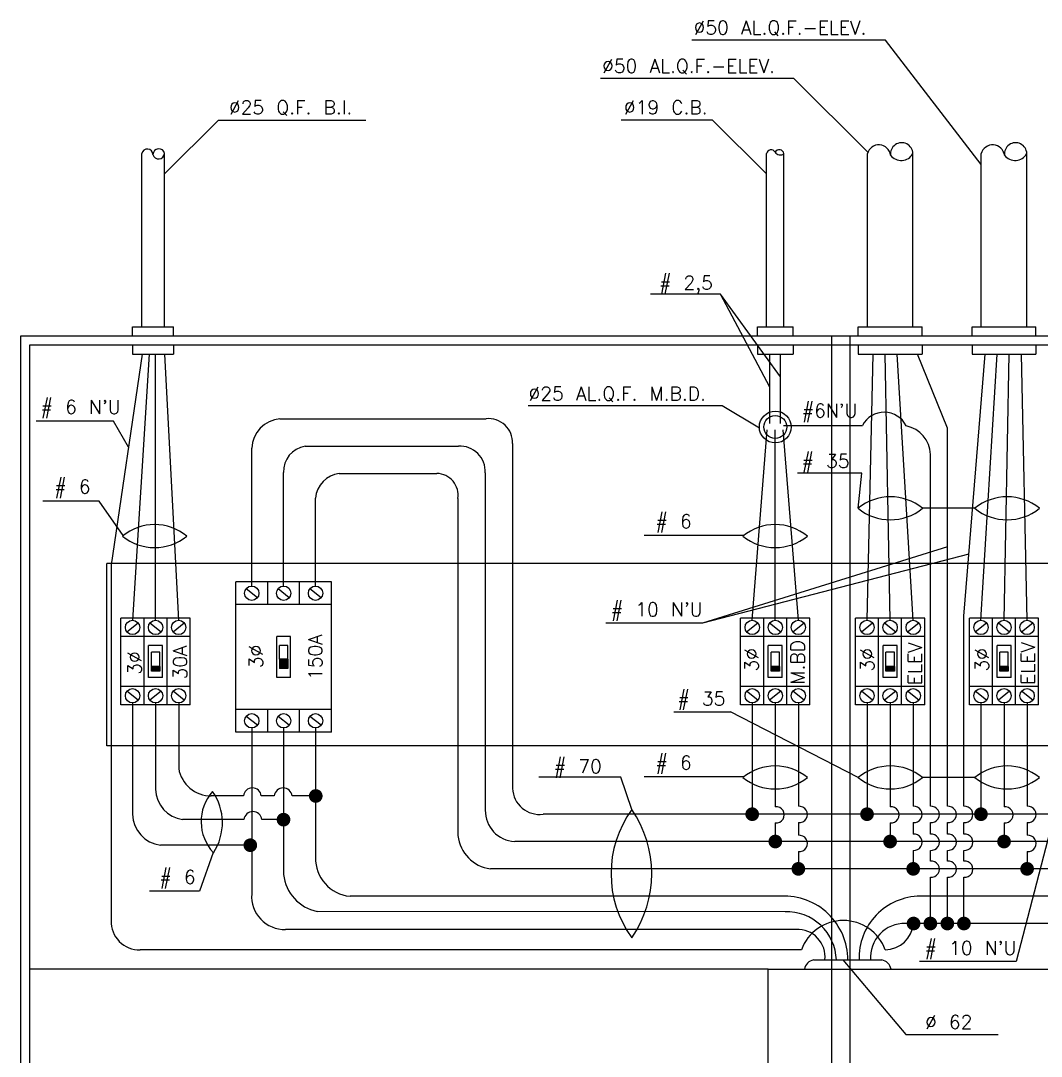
# Model space of a CAD drawing. Extents: x 0 to 0.454, y -0.021 to 0.524.
# Drawn here: x 0.0498 to 0.2738, y 0.2965 to 0.5238 of the extents above; entities that cross this region are included whole.
import ezdxf

# ---------------------------------------------------------------- set-up
doc = ezdxf.new("R2010")
doc.units = 0
doc.header["$MEASUREMENT"] = 0
doc.layers.add('DETALHES-DIVERSOS', color=7, linetype='CONTINUOUS')
doc.styles.add('R60', font='txt', dxfattribs={"height": 0.15, "bigfont": 'RHENO'})

msp = doc.modelspace()

# ---------------------------------------------------------------- linework, layer by layer
at = {"layer": 'DETALHES-DIVERSOS'}
for p, q in [((0.2395301801492882, 0.5195573690052528), (0.1970582695510925, 0.5195573690052528)), ((0.2605755776456989, 0.4922357817817307), (0.2395301801492882, 0.5195573690052528)), ((0.2194523966298136, 0.5111159262749366), (0.176980486031618, 0.5111159262749366)), ((0.2356965907921644, 0.4949792577819925), (0.2194523966298136, 0.5111159262749366)), ((0.0813389758625111, 0.4902225276297905), (0.09321135287631521, 0.5020163174712734)), ((0.09321135287631521, 0.5020163174712734), (0.1255114283510732, 0.5020163174712734)), ((0.2016032006318942, 0.5020163174712714), (0.1815535759744876, 0.5020163174712714)), ((0.2134755776456983, 0.4902225276297885), (0.2016032006318942, 0.5020163174712714)), ((0.07633897586251194, 0.4566279797819242), (0.07633897586251137, 0.4946279797819243)), ((0.0813389758625111, 0.4566279797819242), (0.08133897586251138, 0.4946279797819243)), ((0.2134755776456983, 0.4566279797819242), (0.2134755776456983, 0.4946279797819243)), ((0.2172755776456984, 0.4566279797819242), (0.2172755776456982, 0.4946279797819243)), ((0.2355755776456986, 0.4566279797819242), (0.2355755776456986, 0.4946279797819243)), ((0.2455755776456989, 0.4566279797819242), (0.2455755776456987, 0.4946279797819243)), ((0.2605755776456989, 0.4566279797819239), (0.2605755776456987, 0.4946279797819243)), ((0.2705755776456987, 0.4566279797819239), (0.2705755776456987, 0.4946279797819243)), ((0.2033488029923316, 0.463797927226175), (0.1880197348815743, 0.463797927226175)), ((0.2142089109790317, 0.4433729554496809), (0.2033488029923316, 0.463797927226175)), ((0.2165422443123649, 0.4456423963494375), (0.2033488029923316, 0.463797927226175)), ((0.07433897586251177, 0.4546279797819245), (0.07433897586251177, 0.4566279797819242)), ((0.07433897586251177, 0.4566279797819242), (0.08333897586251098, 0.4566279797819239)), ((0.08333897586251127, 0.4546279797819245), (0.08333897586251098, 0.4566279797819239)), ((0.2114755776456982, 0.4546279797819245), (0.2114755776456982, 0.4566279797819242)), ((0.2114755776456982, 0.4566279797819242), (0.2192755776456981, 0.4566279797819242)), ((0.2192755776456983, 0.4546279797819245), (0.2192755776456981, 0.4566279797819242)), ((0.2335755776456988, 0.4546279797819245), (0.2335755776456988, 0.4566279797819239)), ((0.2335755776456988, 0.4566279797819239), (0.2475755776456988, 0.4566279797819242)), ((0.2475755776456988, 0.4546279797819245), (0.2475755776456988, 0.4566279797819242)), ((0.2585755776456991, 0.4546279797819245), (0.2585755776456988, 0.4566279797819236)), ((0.2585755776456988, 0.4566279797819236), (0.2725755776456986, 0.4566279797819239)), ((0.2725755776456986, 0.4546279797819245), (0.2725755776456986, 0.4566279797819239)), ((0.04977557764569838, 0.4546279797819243), (0.4097755776456982, 0.4546279797819243)), ((0.04977557764569838, 0.05462797978192455), (0.04977557764569838, 0.4546279797819243)), ((0.05177557764569855, 0.4526279797819244), (0.4077755776456984, 0.4526279797819244)), ((0.05177557764569855, 0.05662797978192444), (0.05177557764569855, 0.4526279797819244)), ((0.07433897586251177, 0.4526005233642813), (0.07433897586251177, 0.4506005233642817)), ((0.08333897586251127, 0.4526005233642813), (0.08333897586251098, 0.450600523364282)), ((0.2114755776456982, 0.4526279797819244), (0.2114755776456982, 0.4506279797819248)), ((0.2192755776456983, 0.4526279797819244), (0.2192755776456981, 0.4506279797819248)), ((0.2277755776456981, 0.1556279797819245), (0.2277755776456984, 0.4546279797819243)), ((0.2317755776456978, 0.1556279797819245), (0.2317755776456981, 0.4546279797819243)), ((0.2335755776456988, 0.4526279797819244), (0.2335755776456988, 0.4506279797819251)), ((0.2475755776456988, 0.4526279797819244), (0.2475755776456988, 0.4506279797819248)), ((0.2585755776456991, 0.4526279797819244), (0.2585755776456988, 0.4506279797819254)), ((0.2725755776456986, 0.4526279797819244), (0.2725755776456986, 0.4506279797819251)), ((0.07640460613938359, 0.4506005233642817), (0.06961260590192936, 0.4043570284950134)), ((0.0779741409091271, 0.450600523364282), (0.074308910979032, 0.3922007270251471)), ((0.07433897586251177, 0.4506005233642817), (0.08333897586251098, 0.450600523364282)), ((0.07937557764569889, 0.3922007270251471), (0.07937557764569875, 0.450600523364282)), ((0.0844422443123652, 0.3922007270251471), (0.0814134848216851, 0.450600523364282)), ((0.2114755776456982, 0.4506279797819248), (0.2192755776456981, 0.4506279797819248)), ((0.2142089109790317, 0.4354181699996629), (0.2142089109790317, 0.4506279797819245)), ((0.2165422443123649, 0.4354181699996629), (0.2165422443123647, 0.4506279797819245)), ((0.2335755776456988, 0.4506279797819251), (0.2475755776456988, 0.4506279797819248)), ((0.235508910979032, 0.3922007270251474), (0.236842819044342, 0.4506279797819251)), ((0.2405755776456989, 0.3922007270251474), (0.2394809541590452, 0.4506279797819251)), ((0.2456422443123653, 0.3922007270251474), (0.2421190892737484, 0.4506279797819248)), ((0.2531374689528936, 0.4343552206503655), (0.2465682137097527, 0.4506279797819251)), ((0.2567696843447361, 0.3931158341172299), (0.2614622669342366, 0.4506279797819254)), ((0.2585755776456988, 0.4506279797819254), (0.2725755776456986, 0.4506279797819251)), ((0.2605089109790321, 0.3922007270251474), (0.2640348415623198, 0.4506279797819254)), ((0.2655755776456989, 0.3922007270251474), (0.2667240848739057, 0.4506279797819251)), ((0.2706422443123653, 0.3922007270251474), (0.2694133281854921, 0.4506279797819254)), ((0.2037467403139566, 0.4392673862018852), (0.1611126018186358, 0.4392673862018852)), ((0.2118836344165011, 0.4343906351294367), (0.2037467403139566, 0.4392673862018852)), ((0.07015235418575884, 0.4358749148619633), (0.05318999554823847, 0.4358749148619633)), ((0.07340498545890825, 0.4301775347456437), (0.07015235418575884, 0.4358749148619633)), ((0.1066726894576233, 0.4364302088929854), (0.1519285491403933, 0.4364302088929854)), ((0.2172128158874624, 0.434950869090875), (0.2345051246473646, 0.434950869090875)), ((0.2531374689528936, 0.3513550934686894), (0.2531374689528936, 0.4343552206503655)), ((0.2103089109790319, 0.3922007270251474), (0.2136255776456983, 0.4340173780020972)), ((0.2153755776456988, 0.3922007270251474), (0.2153755776456988, 0.4339714531842192)), ((0.220442244312365, 0.3922007270251474), (0.2171255776456982, 0.4340173780020972)), ((0.1004755776456984, 0.3997007270251474), (0.1004755776456984, 0.4299513104700647)), ((0.1121771225726798, 0.4304302088929854), (0.1458494036769334, 0.4304302088929854)), ((0.1577392106556209, 0.4310115078820151), (0.1577392106556209, 0.3552851013630133)), ((0.2494104287340851, 0.3513550934686931), (0.2494104287340851, 0.4286193599103244)), ((0.1074755776456983, 0.3997007270251474), (0.1074755776456983, 0.4246099664250532)), ((0.1196753056485301, 0.4244302088929855), (0.1411311709740588, 0.4244302088929855)), ((0.151739210655621, 0.4245989607526851), (0.151739210655621, 0.3505486252622698)), ((0.2343793682295338, 0.4245274540814548), (0.2202508835604321, 0.4245274540814548)), ((0.2335515911914494, 0.4167746167303078), (0.2343793682295338, 0.4245274540814548)), ((0.06702497700664097, 0.4183771941856769), (0.05465471980043162, 0.4183771941856769)), ((0.07222452652290358, 0.4107813629052446), (0.06702497700664097, 0.4183771941856769)), ((0.1144424295604908, 0.3997003776627143), (0.1144424295604908, 0.4190301697119547)), ((0.145739210655621, 0.4189314931488137), (0.145739210655621, 0.3449240611632216)), ((0.2591912663741165, 0.4167746167303078), (0.2476849894550237, 0.4167746167303075)), ((0.1989695487644622, 0.4107813629052446), (0.1865992915582528, 0.4107813629052446)), ((0.2084119353316461, 0.4107813629052446), (0.1989695487644622, 0.4107813629052446)), ((0.2531374689528936, 0.4083117154274719), (0.1993912332532052, 0.3915780581208959)), ((0.257881669507788, 0.4067442895476212), (0.1993912332532052, 0.3915780581208959)), ((0.3553306668940768, 0.4046279797819246), (0.06865633412606116, 0.4046279797819248)), ((0.06865633412606158, 0.3646279797819243), (0.06865633412606116, 0.4046279797819248)), ((0.06961260590192936, 0.4043570284950134), (0.06961260590192936, 0.3262768172259798)), ((0.09697557764569852, 0.3676279797819247), (0.09697557764569836, 0.4006279797819248)), ((0.1179755776456983, 0.4006279797819248), (0.09697557764569836, 0.4006279797819248)), ((0.1039755776456984, 0.3956279797819248), (0.1039755776456984, 0.4006279797819248)), ((0.1109755776456983, 0.3956279797819248), (0.1109755776456984, 0.4006279797819248)), ((0.1179755776456983, 0.3676279797819247), (0.1179755776456983, 0.4006279797819248)), ((0.101709999851444, 0.3971534359352835), (0.09924115543995271, 0.3991025236285659)), ((0.1087099998514439, 0.3971534359352835), (0.1062411554399526, 0.3991025236285659)), ((0.115709999851444, 0.3971534359352835), (0.1132411554399526, 0.3991025236285659)), ((0.1179755776456983, 0.3956279797819248), (0.09697557764569836, 0.3956279797819248)), ((0.0717755776456987, 0.3736279797819246), (0.0717755776456984, 0.3926279797819247)), ((0.08697557764569837, 0.3926279797819244), (0.0717755776456984, 0.3926279797819247)), ((0.07307448877328625, 0.3896534359352835), (0.0755433331847776, 0.3916025236285658)), ((0.07684224431236529, 0.3736279797819246), (0.07684224431236558, 0.3926279797819247)), ((0.07814115543995329, 0.3916025236285658), (0.08060999985144449, 0.3896534359352832)), ((0.0819089109790319, 0.3736279797819244), (0.08190891097903219, 0.3926279797819244)), ((0.08320782210661974, 0.3896534359352829), (0.08567666651811096, 0.3916025236285658)), ((0.0869755776456985, 0.3736279797819244), (0.08697557764569837, 0.3926279797819244)), ((0.1993912332532052, 0.3915780581208959), (0.1781512582874878, 0.3915780581208959)), ((0.2077755776456987, 0.3736279797819249), (0.2077755776456983, 0.3926279797819247)), ((0.2229755776456983, 0.3926279797819247), (0.2077755776456983, 0.3926279797819247)), ((0.2090744887732862, 0.3896534359352837), (0.2115433331847776, 0.3916025236285661)), ((0.2128422443123652, 0.3736279797819249), (0.2128422443123655, 0.392627979781925)), ((0.2141411554399532, 0.3916025236285661), (0.2166099998514444, 0.3896534359352835)), ((0.2179089109790318, 0.3736279797819246), (0.2179089109790321, 0.3926279797819247)), ((0.2192078221066197, 0.3896534359352832), (0.2216766665181109, 0.3916025236285661)), ((0.2229755776456983, 0.3736279797819246), (0.2229755776456983, 0.3926279797819247)), ((0.2329755776456987, 0.3736279797819249), (0.2329755776456985, 0.3926279797819247)), ((0.2481755776456986, 0.3926279797819247), (0.2329755776456985, 0.3926279797819247)), ((0.2342744887732862, 0.3896534359352837), (0.2367433331847776, 0.3916025236285661)), ((0.2380422443123653, 0.3736279797819249), (0.2380422443123656, 0.392627979781925)), ((0.2393411554399533, 0.3916025236285661), (0.2418099998514445, 0.3896534359352835)), ((0.243108910979032, 0.3736279797819246), (0.2431089109790322, 0.3926279797819247)), ((0.2444078221066199, 0.3896534359352832), (0.2468766665181111, 0.3916025236285661)), ((0.2481755776456986, 0.3736279797819246), (0.2481755776456986, 0.3926279797819247)), ((0.2567696843447361, 0.3513550934686894), (0.2567696843447361, 0.3931158341172299)), ((0.2579755776456987, 0.3736279797819249), (0.2579755776456985, 0.3926279797819247)), ((0.2731755776456986, 0.3926279797819247), (0.2579755776456985, 0.3926279797819247)), ((0.2592744887732862, 0.3896534359352837), (0.2617433331847777, 0.3916025236285661)), ((0.2630422443123653, 0.3736279797819249), (0.2630422443123656, 0.392627979781925)), ((0.2643411554399533, 0.3916025236285661), (0.2668099998514445, 0.3896534359352835)), ((0.2681089109790319, 0.3736279797819246), (0.2681089109790322, 0.3926279797819247)), ((0.26940782210662, 0.3896534359352832), (0.2718766665181112, 0.3916025236285661)), ((0.2731755776456986, 0.3736279797819246), (0.2731755776456986, 0.3926279797819247)), ((0.08697557764569823, 0.3886279797819243), (0.07177557764569827, 0.3886279797819246)), ((0.0809089109790321, 0.3866279797819244), (0.07784224431236553, 0.3866279797819248)), ((0.07784224431236539, 0.3796279797819246), (0.07784224431236553, 0.3866279797819248)), ((0.08090891097903195, 0.3796279797819246), (0.0809089109790321, 0.3866279797819244)), ((0.1089755776456982, 0.3886279797819249), (0.1059755776456986, 0.3886279797819249)), ((0.1059755776456984, 0.3796279797819243), (0.1059755776456986, 0.3886279797819249)), ((0.1083755776456982, 0.3866279797819253), (0.1065755776456984, 0.386627979781925)), ((0.1065755776456984, 0.383627979781924), (0.1065755776456984, 0.386627979781925)), ((0.1083755776456981, 0.3836279797819238), (0.1083755776456982, 0.3866279797819253)), ((0.1089755776456982, 0.3796279797819243), (0.1089755776456982, 0.3886279797819249)), ((0.2229755776456983, 0.3886279797819246), (0.2077755776456982, 0.3886279797819249)), ((0.2169089109790321, 0.3866279797819248), (0.2138422443123655, 0.386627979781925)), ((0.2138422443123653, 0.3796279797819249), (0.2138422443123655, 0.386627979781925)), ((0.2169089109790319, 0.3796279797819249), (0.2169089109790321, 0.3866279797819248)), ((0.2481755776456986, 0.3886279797819246), (0.2329755776456982, 0.3886279797819249)), ((0.2421089109790323, 0.3866279797819248), (0.2390422443123656, 0.386627979781925)), ((0.2390422443123656, 0.3796279797819249), (0.2390422443123656, 0.386627979781925)), ((0.242108910979032, 0.3796279797819249), (0.2421089109790323, 0.3866279797819248)), ((0.2731755776456986, 0.3886279797819246), (0.2579755776456982, 0.3886279797819249)), ((0.2671089109790323, 0.3866279797819248), (0.2640422443123656, 0.386627979781925)), ((0.2640422443123656, 0.3796279797819249), (0.2640422443123656, 0.386627979781925)), ((0.267108910979032, 0.3796279797819249), (0.2671089109790323, 0.3866279797819248)), ((0.07844224431236527, 0.3820279797819241), (0.0784422443123654, 0.3852279797819249)), ((0.08030891097903207, 0.3852279797819246), (0.0784422443123654, 0.3852279797819249)), ((0.08030891097903207, 0.3820279797819244), (0.08030891097903207, 0.3852279797819246)), ((0.216308910979032, 0.3852279797819249), (0.2144422443123654, 0.3852279797819251)), ((0.2144422443123652, 0.3820279797819244), (0.2144422443123654, 0.3852279797819251)), ((0.216308910979032, 0.3820279797819247), (0.216308910979032, 0.3852279797819249)), ((0.2415089109790323, 0.3852279797819249), (0.2396422443123656, 0.3852279797819251)), ((0.2396422443123653, 0.3820279797819244), (0.2396422443123656, 0.3852279797819251)), ((0.2415089109790323, 0.3820279797819247), (0.2415089109790323, 0.3852279797819249)), ((0.2665089109790323, 0.3852279797819249), (0.2646422443123656, 0.3852279797819251)), ((0.2646422443123653, 0.3820279797819244), (0.2646422443123656, 0.3852279797819251)), ((0.2665089109790323, 0.3820279797819247), (0.2665089109790323, 0.3852279797819249)), ((0.07844224431236527, 0.3810279797819242), (0.07844224431236527, 0.3820279797819241)), ((0.08030891097903207, 0.3820279797819244), (0.07844224431236527, 0.3820279797819241)), ((0.08030891097903207, 0.3820279797819244), (0.0803089109790318, 0.3810279797819242)), ((0.1065755776456984, 0.383627979781924), (0.1065755776456984, 0.3816279797819241)), ((0.1083755776456981, 0.3836279797819238), (0.1065755776456984, 0.383627979781924)), ((0.1083755776456981, 0.3836279797819238), (0.1083755776456982, 0.3816279797819241)), ((0.216308910979032, 0.3820279797819247), (0.2144422443123652, 0.3820279797819244)), ((0.2144422443123652, 0.3810279797819244), (0.2144422443123652, 0.3820279797819244)), ((0.216308910979032, 0.3820279797819247), (0.2163089109790317, 0.3810279797819244)), ((0.2415089109790323, 0.3820279797819247), (0.2396422443123653, 0.3820279797819244)), ((0.2396422443123653, 0.3810279797819244), (0.2396422443123653, 0.3820279797819244)), ((0.2415089109790323, 0.3820279797819247), (0.2415089109790317, 0.3810279797819244)), ((0.2665089109790323, 0.3820279797819247), (0.2646422443123653, 0.3820279797819244)), ((0.2646422443123653, 0.3810279797819244), (0.2646422443123653, 0.3820279797819244)), ((0.2665089109790323, 0.3820279797819247), (0.2665089109790317, 0.3810279797819244)), ((0.0803089109790318, 0.3810279797819242), (0.07844224431236527, 0.3810279797819242)), ((0.1083755776456982, 0.3816279797819241), (0.1065755776456984, 0.3816279797819241)), ((0.2163089109790317, 0.3810279797819244), (0.2144422443123652, 0.3810279797819244)), ((0.2415089109790317, 0.3810279797819244), (0.2396422443123653, 0.3810279797819244)), ((0.2665089109790317, 0.3810279797819244), (0.2646422443123653, 0.3810279797819244)), ((0.08697557764569865, 0.3776279797819244), (0.07177557764569883, 0.3776279797819247)), ((0.08090891097903195, 0.3796279797819246), (0.07784224431236539, 0.3796279797819246)), ((0.1089755776456982, 0.3796279797819243), (0.1059755776456984, 0.3796279797819243)), ((0.2229755776456986, 0.3776279797819247), (0.2077755776456988, 0.377627979781925)), ((0.2169089109790319, 0.3796279797819249), (0.2138422443123653, 0.3796279797819249)), ((0.2481755776456986, 0.3776279797819247), (0.2329755776456987, 0.377627979781925)), ((0.242108910979032, 0.3796279797819249), (0.2390422443123656, 0.3796279797819249)), ((0.2731755776456986, 0.3776279797819247), (0.2579755776456987, 0.377627979781925)), ((0.267108910979032, 0.3796279797819249), (0.2640422443123656, 0.3796279797819249)), ((0.07554333318477774, 0.3746534359352832), (0.07307448877328639, 0.3766025236285658)), ((0.08060999985144421, 0.3766025236285658), (0.07814115543995286, 0.3746534359352832)), ((0.0856766665181108, 0.3746534359352832), (0.08320782210661946, 0.3766025236285656)), ((0.2115433331847777, 0.3746534359352834), (0.2090744887732863, 0.3766025236285661)), ((0.2166099998514441, 0.3766025236285661), (0.2141411554399528, 0.3746534359352834)), ((0.2216766665181109, 0.3746534359352834), (0.2192078221066194, 0.3766025236285658)), ((0.2367433331847779, 0.3746534359352834), (0.2342744887732864, 0.3766025236285661)), ((0.2418099998514442, 0.3766025236285661), (0.2393411554399528, 0.3746534359352834)), ((0.2468766665181111, 0.3746534359352834), (0.2444078221066194, 0.3766025236285658)), ((0.2617433331847779, 0.3746534359352834), (0.2592744887732865, 0.3766025236285661)), ((0.2668099998514443, 0.3766025236285661), (0.2643411554399527, 0.3746534359352834)), ((0.2718766665181112, 0.3746534359352834), (0.2694078221066193, 0.3766025236285658)), ((0.0869755776456985, 0.3736279797819244), (0.0717755776456987, 0.3736279797819246)), ((0.074308910979032, 0.3740552325387019), (0.074308910979032, 0.3496023942305068)), ((0.0793755776456986, 0.3740552325387019), (0.0793755776456986, 0.3550937657266588)), ((0.0844422443123652, 0.3740552325387019), (0.0844422443123652, 0.3596597780217773)), ((0.2229755776456983, 0.3736279797819246), (0.2077755776456987, 0.3736279797819249)), ((0.2103089109790319, 0.3740552325387022), (0.2103089109790316, 0.3496279797819243)), ((0.2153755776456985, 0.3740552325387022), (0.2153755776456985, 0.3512661949009758)), ((0.220442244312365, 0.3740552325387022), (0.2204422443123649, 0.3513550934686894)), ((0.2481755776456986, 0.3736279797819246), (0.2329755776456987, 0.3736279797819249)), ((0.235508910979032, 0.3740552325387022), (0.2355089109790318, 0.3496279797819243)), ((0.2405755776456986, 0.3740552325387022), (0.2405755776456986, 0.3512661949009758)), ((0.2456422443123653, 0.3740552325387022), (0.245642244312365, 0.3513550934686894)), ((0.2731755776456986, 0.3736279797819246), (0.2579755776456987, 0.3736279797819249)), ((0.2605089109790321, 0.3740552325387022), (0.2605089109790318, 0.3496279797819243)), ((0.2655755776456987, 0.3740552325387022), (0.2655755776456987, 0.3512661949009758)), ((0.2706422443123653, 0.3740552325387022), (0.270642244312365, 0.3513550934686894)), ((0.1179755776456983, 0.3726279797819247), (0.09697557764569852, 0.3726279797819247)), ((0.101709999851444, 0.3691534359352833), (0.09924115543995271, 0.3711025236285657)), ((0.1039755776456984, 0.3676279797819247), (0.1039755776456984, 0.3726279797819247)), ((0.1087099998514439, 0.3691534359352833), (0.1062411554399526, 0.3711025236285657)), ((0.1109755776456984, 0.3676279797819247), (0.1109755776456984, 0.3726279797819247)), ((0.115709999851444, 0.3691534359352833), (0.1132411554399526, 0.3711025236285657)), ((0.1930778629765987, 0.3720645884765351), (0.2055807247901542, 0.3720645884765351)), ((0.2335515911914497, 0.3576893602051927), (0.2055807247901542, 0.3720645884765351)), ((0.1004755776456984, 0.368555232538702), (0.1004755776456984, 0.3321311407879877)), ((0.1074755776456983, 0.368555232538702), (0.1074755776456983, 0.3363966894539651)), ((0.1144755776456984, 0.368555232538702), (0.1144755776456984, 0.3401563901978183)), ((0.1179755776456983, 0.3676279797819247), (0.09697557764569852, 0.3676279797819247)), ((0.3553306668940768, 0.3646279797819246), (0.06865633412606158, 0.3646279797819243)), ((0.1815106492961679, 0.3577347944181615), (0.1635069776949055, 0.3577347944181615)), ((0.1838747673940159, 0.3506472227358579), (0.1815106492961679, 0.3577347944181615)), ((0.1989695487644622, 0.3577952288748641), (0.1865992915582528, 0.3577952288748641)), ((0.2084119353316461, 0.3577952288748641), (0.1989695487644622, 0.3577952288748641)), ((0.2591912663741165, 0.3576893602051927), (0.2476849894550237, 0.3576893602051924)), ((0.09864976611568281, 0.3536303708103536), (0.09160635526505644, 0.3536303708103536)), ((0.1054061332755191, 0.3536303708103536), (0.1025708726266296, 0.3536303708103536)), ((0.1145242131438981, 0.3536303708103536), (0.1093272397863807, 0.3536303708103536)), ((0.09877041433648728, 0.3484308743248575), (0.08529789905946857, 0.3484308743248575)), ((0.1074481258983984, 0.3484308743248575), (0.10269152084731, 0.3484308743248575)), ((0.3832544424365499, 0.3496279797819243), (0.1644016702727951, 0.3496279797819243)), ((0.2153755776456985, 0.3477102325557483), (0.2153755776456985, 0.3436279797819243)), ((0.2204422443123649, 0.3477991311235253), (0.2204422443123649, 0.3449988115128961)), ((0.2405755776456986, 0.3477102325557483), (0.2405755776456986, 0.3436279797819243)), ((0.245642244312365, 0.3477991311235253), (0.245642244312365, 0.3452344790643029)), ((0.2494104287340851, 0.3452344790642279), (0.2494104287340851, 0.3477991311234582)), ((0.2531374689528933, 0.3452344790642279), (0.2531374689528933, 0.3477991311234582)), ((0.2567696843447358, 0.3452344790642279), (0.2567696843447358, 0.3477991311234582)), ((0.2655755776456987, 0.3477102325557483), (0.2655755776456987, 0.3436279797819243)), ((0.2756767441804449, 0.3460303209310992), (0.2682629655548728, 0.317287256092932)), ((0.270642244312365, 0.3477991311235253), (0.270642244312365, 0.3449988115128961)), ((0.3832544424365502, 0.3436279797819243), (0.1581808504004039, 0.3436279797819243)), ((0.1001639173919267, 0.3428154188480987), (0.08043170517081691, 0.3428154188480987)), ((0.0919898541087511, 0.3412517417185349), (0.0890184014702615, 0.3327255054029574)), ((0.2204422443123647, 0.3414428491678187), (0.2204422443123647, 0.3376279797819244)), ((0.2456422443123647, 0.3416785167190717), (0.2456422443123647, 0.3376279797819244)), ((0.2494104287340851, 0.3393427913720704), (0.2494104287340851, 0.3416785167191465)), ((0.2531374689528933, 0.3393427913720704), (0.2531374689528933, 0.3416785167191465)), ((0.2567696843447358, 0.3393427913720704), (0.2567696843447358, 0.3416785167191465)), ((0.2706422443123647, 0.3414428491678187), (0.2706422443123647, 0.3376279797819244)), ((0.3832544424365499, 0.3376279797819244), (0.1528487195053486, 0.3376279797819244)), ((0.2494104287340851, 0.3256277706477594), (0.2494104287340851, 0.3357868290266792)), ((0.2531374689528933, 0.3256277706477594), (0.2531374689528933, 0.3357868290268284)), ((0.2567696843447358, 0.3256277706477594), (0.2567696843447358, 0.3357868290268284)), ((0.0890184014702615, 0.3327255054029574), (0.0780605133101173, 0.3327255054029574)), ((0.2166827930265981, 0.3316279797819247), (0.1220417300997103, 0.3316279797819244)), ((0.3832544424365499, 0.3316279797819244), (0.247189247778354, 0.3316279797819244)), ((0.2175171010130987, 0.328213976328271), (0.1148257780275635, 0.328268968802016)), ((0.3832544424365502, 0.3256279797819245), (0.2439109853538206, 0.3256279797819245)), ((0.219951343976722, 0.3243230706598872), (0.1078943044632867, 0.3243230706598872)), ((0.2210947781655583, 0.3198640221350759), (0.0759908019755973, 0.3198640221350759)), ((0.2237755776456984, 0.3176279797819244), (0.2387755776456986, 0.3176279797819244)), ((0.2302179170352044, 0.3176279797819244), (0.2440455693772098, 0.3012480911256201)), ((0.2682629655548728, 0.317287256092932), (0.2470229905891553, 0.317287256092932)), ((0.2137755776456984, 0.3156279797819245), (0.05177557764569841, 0.3156279797819245)), ((0.2137755776456984, 0.1656279797819249), (0.2137755776456984, 0.3156279797819245)), ((0.2137755776456984, 0.3156279797819245), (0.333775577645698, 0.3156279797819245)), ((0.2440455693772098, 0.3012480911256201), (0.2642625524688977, 0.3012480911256201))]:
    msp.add_line(p, q, dxfattribs=at)
for points, const_width in [([(0.08030891097903194, 0.3815279797819243), (0.07844224431236527, 0.3815279797819243)], 0.001), ([(0.1083755776456981, 0.3826279797819238), (0.1065755776456984, 0.3826279797819241)], 0.002), ([(0.2163089109790319, 0.3815279797819245), (0.2144422443123652, 0.3815279797819245)], 0.001), ([(0.241508910979032, 0.3815279797819245), (0.2396422443123653, 0.3815279797819245)], 0.001), ([(0.266508910979032, 0.3815279797819245), (0.2646422443123653, 0.3815279797819245)], 0.001)]:
    msp.add_lwpolyline(points, dxfattribs=dict(at, const_width=const_width))
at = {"layer": 'DETALHES-DIVERSOS', "const_width": 0.0015}
for points in [[(0.1137742131438981, 0.3536303708103536, 1), (0.1152742131438981, 0.3536303708103536, 1)], [(0.2095589109790316, 0.3496279797819243, 1), (0.2110589109790317, 0.3496279797819243, 1)], [(0.2347589109790316, 0.3496279797819243, 1), (0.2362589109790319, 0.3496279797819243, 1)], [(0.2597589109790316, 0.3496279797819243, 1), (0.2612589109790319, 0.3496279797819243, 1)], [(0.1066981258983984, 0.3484308743248575, 1), (0.1081981258983984, 0.3484308743248575, 1)], [(0.09941391739192668, 0.3428154188480987, 1), (0.1009139173919267, 0.3428154188480987, 1)], [(0.2146255776456985, 0.3436279797819243, 1), (0.2161255776456986, 0.3436279797819243, 1)], [(0.2398255776456988, 0.3436279797819243, 1), (0.2413255776456985, 0.3436279797819243, 1)], [(0.2648255776456988, 0.3436279797819243, 1), (0.2663255776456985, 0.3436279797819243, 1)], [(0.2196922443123647, 0.3376279797819244, 1), (0.2211922443123648, 0.3376279797819244, 1)], [(0.2448922443123648, 0.3376279797819244, 1), (0.2463922443123649, 0.3376279797819244, 1)], [(0.2698922443123648, 0.3376279797819244, 1), (0.2713922443123649, 0.3376279797819244, 1)], [(0.2449702970141821, 0.3256277706477594, 1), (0.2464702970141819, 0.3256277706477594, 1)], [(0.2486604287340852, 0.3256277706477594, 1), (0.2501604287340849, 0.3256277706477594, 1)], [(0.2523874689528934, 0.3256277706477594, 1), (0.2538874689528932, 0.3256277706477594, 1)], [(0.2560196843447359, 0.3256277706477594, 1), (0.2575196843447357, 0.3256277706477594, 1)]]:
    msp.add_lwpolyline(points, format="xyb", close=True, dxfattribs=at)
at = {"layer": 'DETALHES-DIVERSOS'}
for centre, radius in [((0.2153755776456983, 0.4346279797819243), 0.0035), ((0.2153755776456983, 0.4346279797819243), 0.0025), ((0.1004755776456984, 0.3981279797819248), 0.001572747243222636), ((0.1074755776456983, 0.3981279797819248), 0.001572747243222636), ((0.1144755776456984, 0.3981279797819248), 0.001572747243222636), ((0.074308910979032, 0.3906279797819245), 0.001572747243222636), ((0.07937557764569889, 0.3906279797819245), 0.001572747243222636), ((0.0844422443123652, 0.3906279797819245), 0.001572747243222636), ((0.2103089109790319, 0.3906279797819248), 0.001572747243222636), ((0.2153755776456988, 0.3906279797819248), 0.001572747243222636), ((0.220442244312365, 0.3906279797819248), 0.001572747243222636), ((0.235508910979032, 0.3906279797819248), 0.001572747243222636), ((0.2405755776456989, 0.3906279797819248), 0.001572747243222636), ((0.2456422443123653, 0.3906279797819248), 0.001572747243222636), ((0.2605089109790321, 0.3906279797819248), 0.001572747243222636), ((0.2655755776456989, 0.3906279797819248), 0.001572747243222636), ((0.2706422443123653, 0.3906279797819248), 0.001572747243222636), ((0.074308910979032, 0.3756279797819245), 0.001572747243222636), ((0.0793755776456986, 0.3756279797819245), 0.001572747243222636), ((0.0844422443123652, 0.3756279797819245), 0.001572747243222636), ((0.2103089109790319, 0.3756279797819248), 0.001572747243222636), ((0.2153755776456985, 0.3756279797819248), 0.001572747243222636), ((0.220442244312365, 0.3756279797819248), 0.001572747243222636), ((0.235508910979032, 0.3756279797819248), 0.001572747243222636), ((0.2405755776456986, 0.3756279797819248), 0.001572747243222636), ((0.2456422443123653, 0.3756279797819248), 0.001572747243222636), ((0.2605089109790321, 0.3756279797819248), 0.001572747243222636), ((0.2655755776456987, 0.3756279797819248), 0.001572747243222636), ((0.2706422443123653, 0.3756279797819248), 0.001572747243222636), ((0.1004755776456984, 0.3701279797819247), 0.001572747243222636), ((0.1074755776456983, 0.3701279797819247), 0.001572747243222636), ((0.1144755776456984, 0.3701279797819247), 0.001572747243222636)]:
    msp.add_circle(centre, radius, dxfattribs=at)
for centre, radius, start, end in [((0.07756121610148099, 0.494405735655862), 0.001242281632048733, 0.7269080900870063, 169.69430823671), ((0.08007883062414138, 0.4944308734317936), 0.001275467339859563, 8.889919933911148, 180.4212518401785), ((0.2380881285914761, 0.4939589043257799), 0.002600110424797579, 6.850517725057009, 165.088557340918), ((0.243113736210699, 0.4945700287360613), 0.002462523416091205, 1.348477287816562, 187.0205972405005), ((0.2630881285914758, 0.4939589043257799), 0.002600110424797579, 6.850517725057009, 165.088557340918), ((0.2681137362106988, 0.4945700287360613), 0.002462523416091205, 1.348477287816562, 187.0205972405005), ((0.08005099241040015, 0.4947727209099615), 0.001296090802011253, 195.7230611204991, 353.5881106535893), ((0.2144542899274585, 0.4944698716370597), 0.0009914009864533807, 29.36280692139598, 170.8233135005107), ((0.216236237091449, 0.4944296973770629), 0.001058085393427594, 10.80093566429345, 150.1715995005602), ((0.2164468579380338, 0.4956864674409288), 0.001344311153764708, 212.9141458734906, 308.0583892913605), ((0.2429997593298332, 0.4961278543074717), 0.002980681732210575, 218.5809110272097, 329.7881635011078), ((0.2679997593298329, 0.4961278543074717), 0.002980681732210575, 218.5809110272097, 329.7881635011078), ((0.2392770465126871, 0.4325153253793123), 0.005357528484251874, 25.80617648111282, 152.9606642915983), ((0.1072962755153102, 0.4296305047704452), 0.006828238112824946, 95.23981445585291, 177.3071265041508), ((0.1524480370949299, 0.4311624361883132), 0.005293325703468297, 358.3661071319256, 95.63208399431076), ((0.2429349494499773, 0.4284762409120741), 0.006477060676461862, 1.266127091122783, 79.63511237047643), ((0.1131248963908863, 0.4248555485745102), 0.005654654089938963, 99.64886007454463, 182.4891439079937), ((0.146101306476683, 0.4247945403531851), 0.005641295499352707, 358.0131989684899, 92.55930006741315), ((0.1205286447918039, 0.4183678222037291), 0.006122149954347704, 98.01229134359188, 173.7890868333598), ((0.1409675572664673, 0.4196129221008592), 0.004820064468750017, 351.8726726233608, 88.05476127407685), ((0.2406182903232367, 0.4081585067084192), 0.01114341009424335, 50.64232761500556, 129.3576723849945), ((0.2662579655058813, 0.4081585067084192), 0.01114341009424335, 50.64232761500556, 129.3576723849945), ((0.2406182903232367, 0.425390726752196), 0.01114341009424335, 230.642327615004, 309.3576723849944), ((0.2662579655058813, 0.425390726752196), 0.01114341009424335, 230.642327615004, 309.3576723849944), ((0.0791601358135469, 0.4020593842136846), 0.01114341009424335, 50.64232761500556, 129.3576723849945), ((0.2153475446222895, 0.4020593842136846), 0.01114341009424335, 50.64232761500556, 129.3576723849945), ((0.0791601358135469, 0.4192916042574613), 0.01114341009424335, 230.642327615004, 309.3576723849944), ((0.2153475446222895, 0.4192916042574613), 0.01114341009424335, 230.642327615004, 309.3576723849944), ((0.09160546620508754, 0.3609001981201611), 0.0072698273641711, 189.8242062818071, 270.0070069592477), ((0.2153475446222895, 0.3490732501833041), 0.01114341009424335, 50.64232761500556, 129.3576723849945), ((0.2406182903232367, 0.3490732501833041), 0.01114341009424335, 50.64232761500556, 129.3576723849945), ((0.2662579655058813, 0.3490732501833041), 0.01114341009424335, 50.64232761500556, 129.3576723849945), ((0.2153475446222895, 0.3663054702270809), 0.01114341009424335, 230.642327615004, 309.3576723849944), ((0.2406182903232367, 0.3663054702270809), 0.01114341009424335, 230.642327615004, 309.3576723849944), ((0.2662579655058813, 0.3663054702270809), 0.01114341009424335, 230.642327615004, 309.3576723849944), ((0.08631777362349367, 0.3553008694350295), 0.006945284511100685, 181.7087748740949, 261.5559141853271), ((0.1006103193711989, 0.3534254611202378), 0.001971232367957489, 5.96667744690936, 174.0333225533479), ((0.10736668653095, 0.3534254611202378), 0.001971232367957489, 5.96667744690936, 174.0333225530915), ((0.1636317699548229, 0.3554730488890913), 0.005895555899757799, 181.82687181003, 277.5036842737098), ((0.09935901606133214, 0.3479930588211688), 0.009987487379798533, 138.3809179263834, 223.1479159737552), ((0.08204615639945359, 0.3477620639944739), 0.01200303952367789, 326.6466011065029, 34.88223279363253), ((0.1007309675918793, 0.3482259646347417), 0.001971232367957489, 5.96667744690936, 174.0333225529743), ((0.1584962412667427, 0.3503797578791479), 0.006759140394511555, 178.5683985542354, 267.3255283396563), ((0.2034174829742715, 0.3365629459578448), 0.02408909679939126, 144.2200130260528, 215.7799869739461), ((0.1633784779776855, 0.336562945957845), 0.0248689511680258, 325.5046189180849, 34.49538108191494), ((0.2155636049507974, 0.3494882137283621), 0.001787895779298032, 263.963222418086, 96.03677758191398), ((0.2206302716174638, 0.3495771122960757), 0.001787895779298032, 263.9632224178712, 96.03677758191398), ((0.2407636049507975, 0.3494882137283621), 0.001787895779298032, 263.963222418086, 96.03677758191398), ((0.2458302716174639, 0.3495771122960757), 0.001787895779298032, 263.9632224178712, 96.03677758191398), ((0.249598456039184, 0.3495771122960757), 0.001787895779298032, 263.963222418095, 96.03677758190494), ((0.2533254962579922, 0.3495771122960757), 0.001787895779298032, 263.963222418095, 96.03677758190494), ((0.2569577116498347, 0.3495771122960757), 0.001787895779298032, 263.963222418095, 96.03677758190494), ((0.2657636049507975, 0.3494882137283621), 0.001787895779298032, 263.963222418086, 96.03677758191398), ((0.2708302716174639, 0.3495771122960757), 0.001787895779298032, 263.9632224178712, 96.03677758191398), ((0.08137630030199504, 0.3498228677750869), 0.007070827421610124, 181.7868137148667, 262.3228787265706), ((0.1538950238765148, 0.3457594227975996), 0.008198482686100772, 185.8481435897802, 262.6678185024428), ((0.2206302716174638, 0.3432208303403574), 0.001787895779298032, 263.9632224178341, 96.03677758216593), ((0.2458302716174639, 0.3434564978916872), 0.001787895779298032, 263.963222418086, 96.03677758190494), ((0.249598456039184, 0.3434564978916872), 0.001787895779298032, 263.9632224178386, 96.03677758216142), ((0.2533254962579922, 0.3434564978916872), 0.001787895779298032, 263.9632224178386, 96.03677758216142), ((0.2569577116498347, 0.3434564978916872), 0.001787895779298032, 263.9632224178386, 96.03677758216142), ((0.2708302716174639, 0.3432208303403574), 0.001787895779298032, 263.9632224178341, 96.03677758216593), ((0.1227736608083275, 0.3398977650616491), 0.008302112450151977, 178.2148487418967, 264.9421238042071), ((0.249598456039184, 0.3375648101993748), 0.001787895779298032, 263.9632224183607, 96.03677758163937), ((0.2533254962579922, 0.3375648101993748), 0.001787895779298032, 263.9632224178567, 96.03677758163937), ((0.2569577116498347, 0.3375648101993748), 0.001787895779298032, 263.9632224178567, 96.03677758163937), ((0.1167114243166351, 0.3373616191973078), 0.009286116149310675, 185.9644290419317, 258.2839956504315), ((0.1076997833001222, 0.3315666831098495), 0.007246223830945825, 175.5323158434367, 271.5382606116449), ((0.2173402777809282, 0.3177079692062499), 0.01393552943483212, 359.671122535545, 92.70424540860924), ((0.2472805735495898, 0.3181145307116522), 0.01351375766289058, 90.3872069644075, 182.0633299694252), ((0.2178610763890355, 0.3172999664620265), 0.01091942903359564, 1.721390965134961, 91.8051858034744), ((0.07579345666575663, 0.3260460309742304), 0.006185157917038228, 177.8616312455088, 271.8284048427698), ((0.230300518397991, 0.3164938587246958), 0.009803247147741197, 20.11070844911604, 159.8926404535405), ((0.243700623905829, 0.3181850385302825), 0.007445913403619173, 88.38106805231813, 184.2905366766569), ((0.2394221183351662, 0.3261869566759203), 0.006322953715384882, 270.7606789588572, 354.9262777608753), ((0.2202759846766421, 0.3182952237235476), 0.006036582665050122, 353.6539359728044, 93.0827904908528), ((0.2241697381900441, 0.3152338192375787), 0.002426389755752513, 99.34897681859314, 170.6510231814035), ((0.238381417101353, 0.3152338192375787), 0.002426389755752513, 9.348976818596459, 80.65102318140684)]:
    msp.add_arc(centre, radius, start, end, dxfattribs=at)

# ---------------------------------------------------------------- texts
at = {"layer": 'DETALHES-DIVERSOS', "style": 'R60'}
for s, p in [('%%C50 AL.Q.F.-ELEV.', (0.1974646623381224, 0.5208142527196792)), ('%%C50 AL.Q.F.-ELEV.', (0.1773868788186479, 0.512372809989363)), ('%%C25 Q.F. B.I.', (0.0954752748396119, 0.5032732011856997)), ('%%C19 C.B.', (0.1821554400960732, 0.5032732011856977)), ('# 2,5', (0.189864901180613, 0.4647908080030148)), ('%%C25 AL.Q.F. M.B.D.', (0.1612316965090548, 0.4404574802204123)), ("# 6 N'U", (0.05413850195938721, 0.4375356157490266)), ("#6N'U", (0.221195014278133, 0.4367219848252408)), ('# 35', (0.2211575248610197, 0.4256599924579773)), ('# 6', (0.05714795147803855, 0.4200378950727402)), ('# 6', (0.1890925232358598, 0.4124420637923079)), ("# 10 N'U", (0.1792818493480648, 0.3930640200335803)), ('# 35', (0.1939004440076475, 0.3735234875294488)), ('# 70', (0.1667803723768368, 0.3586434566054272)), ('# 6', (0.1890925232358598, 0.3594559297619274)), ('# 6', (0.08021616330053248, 0.3343411520001222)), ("# 10 N'U", (0.2481535816497323, 0.3187732180056163)), ('%%C 62', (0.2482415480593009, 0.302486975382363))]:
    msp.add_text(s, height=0.003, dxfattribs=at).set_placement(p)
for s, p in [('150A', (0.11590438881314, 0.3790985224781825)), ('30A', (0.08626545571397998, 0.3792242390877097)), ('M.BD', (0.221799593328129, 0.3781211810603988)), ('ELEV', (0.2475097946894532, 0.3779841581008062)), ('ELEV', (0.2723171262127907, 0.3780598662675793)), ('3%%C', (0.07629909254372506, 0.3802494959717775)), ('3%%C', (0.1029090335151223, 0.3816616659145807)), ('3%%C', (0.2116905725817432, 0.3809415449203262)), ('3%%C', (0.2370909541555629, 0.3809415449203262)), ('3%%C', (0.2622442128276934, 0.3809415449203262))]:
    msp.add_text(s, height=0.003, rotation=90, dxfattribs=at).set_placement(p)

doc.saveas('drawing.dxf')
